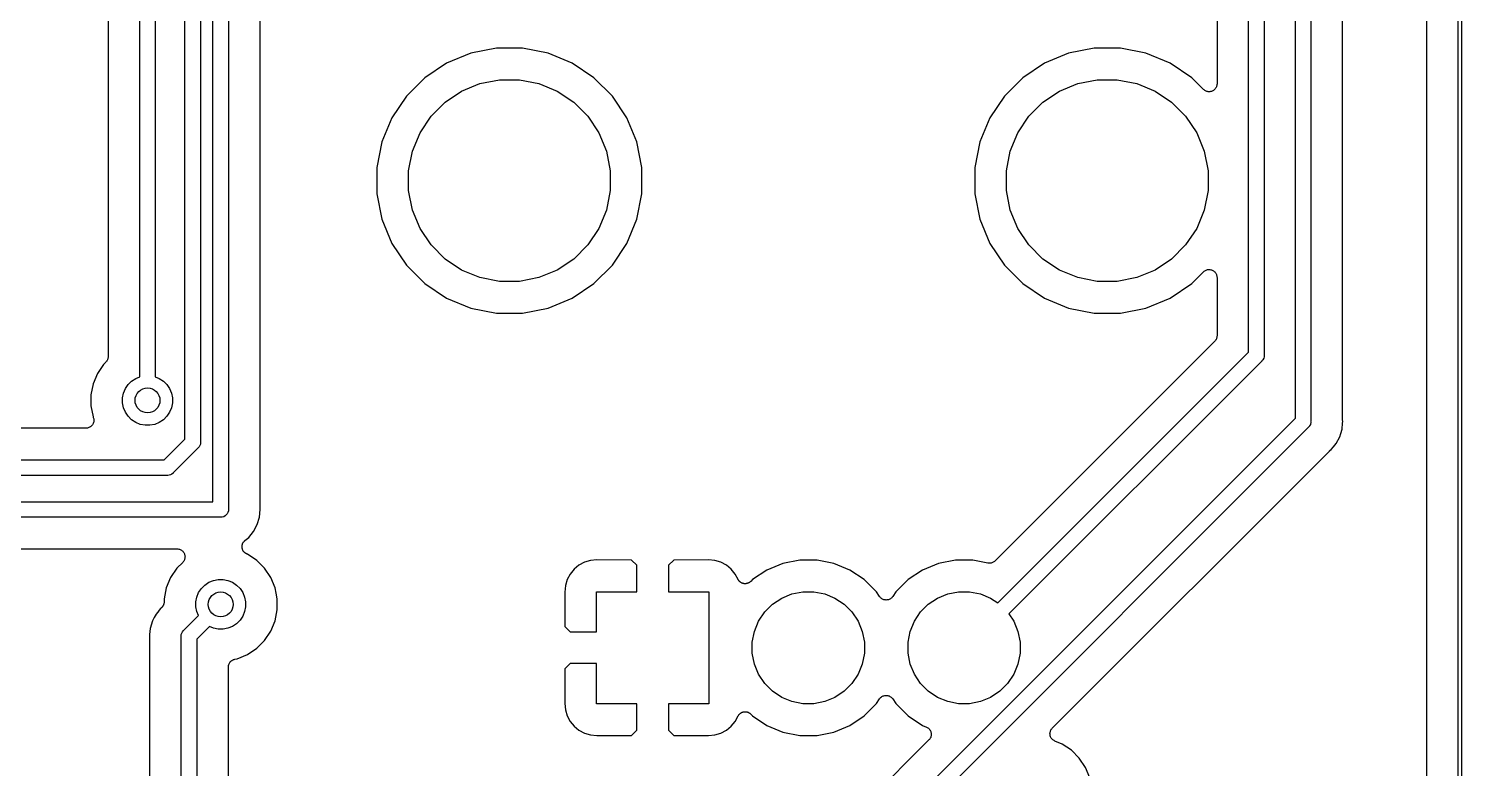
# Model space of a CAD drawing. Extents: x 19 to 115, y -142 to -17.
# Drawn here: x 92.42 to 115.42, y -79.09 to -67.21 of the extents above; entities that cross this region are included whole.
import ezdxf

# ---------------------------------------------------------------- set-up
doc = ezdxf.new("R2010")
doc.units = 0
doc.layers.add('BLACK', color=7, linetype='CONTINUOUS')

msp = doc.modelspace()

# ---------------------------------------------------------------- linework, layer by layer
at = {"layer": 'BLACK', "linetype": 'CONTINUOUS'}
for p, q in [((115.375, -142.215), (115.375, -16.705)), ((115.425, -16.6812), (115.425, -142.239)), ((112.76, -73.4662), (112.76, -49.6825)), ((113.01, -49.7282), (113.01, -73.5119)), ((94.204, -72.7978), (94.204, -54.2488)), ((94.454, -54.2031), (94.454, -72.7978)), ((93.696, -54.5118), (93.696, -72.4753)), ((113.518, -73.4807), (113.518, -55.2569)), ((114.867, -55.346), (114.867, -97.7902)), ((94.929, -73.8028), (94.929, -63.1927)), ((95.179, -63.2384), (95.179, -73.8485)), ((95.379, -74.805), (95.379, -63.3791)), ((95.629, -63.4248), (95.629, -74.9239)), ((96.137, -74.8927), (96.137, -63.6878)), ((112.01, -72.4032), (112.01, -63.8868)), ((112.26, -63.8411), (112.26, -72.4489)), ((111.502, -64.1498), (111.502, -68.096)), ((99.5193, -67.6038), (99.132, -67.7642)), ((99.9304, -67.522), (99.5193, -67.6038)), ((100.35, -67.522), (99.9304, -67.522)), ((100.761, -67.6038), (100.35, -67.522)), ((101.148, -67.7642), (100.761, -67.6038)), ((109.119, -67.6038), (108.732, -67.7642)), ((109.53, -67.522), (109.119, -67.6038)), ((109.95, -67.522), (109.53, -67.522)), ((110.361, -67.6038), (109.95, -67.522)), ((110.748, -67.7642), (110.361, -67.6038)), ((99.132, -67.7642), (98.7835, -67.9971)), ((101.497, -67.9971), (101.148, -67.7642)), ((108.732, -67.7642), (108.383, -67.9971)), ((111.097, -67.9971), (110.748, -67.7642)), ((98.7835, -67.9971), (98.4871, -68.2935)), ((99.3726, -68.2144), (99.6675, -68.0923)), ((99.6675, -68.0923), (99.9804, -68.03)), ((99.9804, -68.03), (100.3, -68.03)), ((100.3, -68.03), (100.613, -68.0923)), ((100.613, -68.0923), (100.907, -68.2144)), ((101.793, -68.2935), (101.497, -67.9971)), ((108.383, -67.9971), (108.087, -68.2935)), ((108.973, -68.2144), (109.267, -68.0923)), ((109.267, -68.0923), (109.58, -68.03)), ((109.58, -68.03), (109.9, -68.03)), ((109.9, -68.03), (110.213, -68.0923)), ((110.213, -68.0923), (110.507, -68.2144)), ((111.285, -68.1858), (111.097, -67.9971)), ((98.4871, -68.2935), (98.2542, -68.642)), ((99.1073, -68.3917), (99.3726, -68.2144)), ((100.907, -68.2144), (101.173, -68.3917)), ((102.026, -68.642), (101.793, -68.2935)), ((108.087, -68.2935), (107.854, -68.642)), ((108.707, -68.3917), (108.973, -68.2144)), ((110.507, -68.2144), (110.773, -68.3917)), ((111.295, -68.1935), (111.285, -68.1858)), ((111.304, -68.2012), (111.295, -68.1935)), ((111.304, -68.2014), (111.304, -68.2012)), ((111.304, -68.2015), (111.304, -68.2014)), ((111.315, -68.2072), (111.304, -68.2015)), ((111.326, -68.213), (111.315, -68.2072)), ((111.326, -68.2131), (111.326, -68.213)), ((111.326, -68.2132), (111.326, -68.2131)), ((111.338, -68.2167), (111.326, -68.2132)), ((111.349, -68.2204), (111.338, -68.2167)), ((111.35, -68.2204), (111.349, -68.2204)), ((111.35, -68.2205), (111.35, -68.2204)), ((111.362, -68.2217), (111.35, -68.2205)), ((111.374, -68.223), (111.362, -68.2217)), ((111.375, -68.223), (111.374, -68.2229)), ((111.374, -68.2229), (111.374, -68.223)), ((111.387, -68.2218), (111.375, -68.223)), ((111.399, -68.2207), (111.387, -68.2218)), ((111.411, -68.2172), (111.399, -68.2206)), ((111.399, -68.2206), (111.399, -68.2206)), ((111.399, -68.2206), (111.399, -68.2207)), ((111.423, -68.2137), (111.411, -68.2172)), ((111.434, -68.2079), (111.423, -68.2135)), ((111.423, -68.2135), (111.423, -68.2136)), ((111.423, -68.2136), (111.423, -68.2137)), ((111.445, -68.2022), (111.434, -68.2079)), ((111.454, -68.1944), (111.445, -68.202)), ((111.445, -68.202), (111.445, -68.2021)), ((111.445, -68.2021), (111.445, -68.2022)), ((111.464, -68.1867), (111.454, -68.1944)), ((111.472, -68.1772), (111.464, -68.1864)), ((111.464, -68.1864), (111.464, -68.1865)), ((111.464, -68.1865), (111.464, -68.1867)), ((111.48, -68.1677), (111.472, -68.1772)), ((111.486, -68.1569), (111.48, -68.1673)), ((111.48, -68.1673), (111.48, -68.1675)), ((111.48, -68.1675), (111.48, -68.1677)), ((111.492, -68.146), (111.486, -68.1569)), ((111.496, -68.1341), (111.492, -68.1456)), ((111.492, -68.1456), (111.492, -68.1458)), ((111.492, -68.1458), (111.492, -68.146)), ((111.499, -68.1224), (111.496, -68.1341)), ((111.501, -68.11), (111.499, -68.1219)), ((111.499, -68.1219), (111.499, -68.1221)), ((111.499, -68.1221), (111.499, -68.1224)), ((111.502, -68.0977), (111.501, -68.11)), ((111.502, -68.096), (111.502, -68.0973)), ((111.502, -68.0973), (111.502, -68.0973)), ((111.502, -68.0973), (111.502, -68.0973)), ((111.502, -68.0973), (111.502, -68.0977)), ((98.8817, -68.6173), (99.1073, -68.3917)), ((101.173, -68.3917), (101.398, -68.6173)), ((108.482, -68.6173), (108.707, -68.3917)), ((110.773, -68.3917), (110.998, -68.6173)), ((98.2542, -68.642), (98.0938, -69.0293)), ((98.7044, -68.8826), (98.8817, -68.6173)), ((101.398, -68.6173), (101.576, -68.8826)), ((102.186, -69.0293), (102.026, -68.642)), ((107.854, -68.642), (107.694, -69.0293)), ((108.304, -68.8826), (108.482, -68.6173)), ((110.998, -68.6173), (111.176, -68.8826)), ((98.5823, -69.1775), (98.7044, -68.8826)), ((101.576, -68.8826), (101.698, -69.1775)), ((108.182, -69.1775), (108.304, -68.8826)), ((111.176, -68.8826), (111.298, -69.1775)), ((98.0938, -69.0293), (98.012, -69.4404)), ((98.52, -69.4904), (98.5823, -69.1775)), ((101.698, -69.1775), (101.76, -69.4904)), ((102.268, -69.4404), (102.186, -69.0293)), ((107.694, -69.0293), (107.612, -69.4404)), ((108.12, -69.4904), (108.182, -69.1775)), ((111.298, -69.1775), (111.36, -69.4904)), ((98.012, -69.4404), (98.012, -69.8596)), ((102.268, -69.8596), (102.268, -69.4404)), ((107.612, -69.4404), (107.612, -69.8596)), ((98.52, -69.8096), (98.52, -69.4904)), ((101.76, -69.4904), (101.76, -69.8096)), ((108.12, -69.8096), (108.12, -69.4904)), ((111.36, -69.4904), (111.36, -69.8096)), ((98.012, -69.8596), (98.0938, -70.2707)), ((98.5823, -70.1225), (98.52, -69.8096)), ((101.76, -69.8096), (101.698, -70.1225)), ((102.186, -70.2707), (102.268, -69.8596)), ((107.612, -69.8596), (107.694, -70.2707)), ((108.182, -70.1225), (108.12, -69.8096)), ((111.36, -69.8096), (111.298, -70.1225)), ((98.7044, -70.4174), (98.5823, -70.1225)), ((101.698, -70.1225), (101.576, -70.4174)), ((108.304, -70.4174), (108.182, -70.1225)), ((111.298, -70.1225), (111.176, -70.4174)), ((98.0938, -70.2707), (98.2542, -70.658)), ((102.026, -70.658), (102.186, -70.2707)), ((107.694, -70.2707), (107.854, -70.658)), ((98.8817, -70.6827), (98.7044, -70.4174)), ((101.576, -70.4174), (101.398, -70.6827)), ((108.482, -70.6827), (108.304, -70.4174)), ((111.176, -70.4174), (110.998, -70.6827)), ((98.2542, -70.658), (98.4871, -71.0065)), ((99.1073, -70.9083), (98.8817, -70.6827)), ((101.398, -70.6827), (101.173, -70.9083)), ((101.793, -71.0065), (102.026, -70.658)), ((107.854, -70.658), (108.087, -71.0065)), ((108.707, -70.9083), (108.482, -70.6827)), ((110.998, -70.6827), (110.773, -70.9083)), ((98.4871, -71.0065), (98.7835, -71.3029)), ((99.3726, -71.0856), (99.1073, -70.9083)), ((101.173, -70.9083), (100.907, -71.0856)), ((101.497, -71.3029), (101.793, -71.0065)), ((108.087, -71.0065), (108.383, -71.3029)), ((108.973, -71.0856), (108.707, -70.9083)), ((110.773, -70.9083), (110.507, -71.0856)), ((111.328, -71.0861), (111.34, -71.0827)), ((111.34, -71.0827), (111.351, -71.0793)), ((111.351, -71.0793), (111.352, -71.0792)), ((111.351, -71.0793), (111.351, -71.0793)), ((111.352, -71.0792), (111.364, -71.0781)), ((111.364, -71.0781), (111.376, -71.077)), ((111.376, -71.077), (111.376, -71.0771)), ((111.376, -71.0771), (111.376, -71.077)), ((111.376, -71.077), (111.389, -71.0784)), ((111.389, -71.0784), (111.401, -71.0796)), ((111.401, -71.0796), (111.401, -71.0797)), ((111.401, -71.0797), (111.401, -71.0797)), ((111.401, -71.0797), (111.413, -71.0834)), ((111.413, -71.0834), (111.424, -71.087)), ((98.7835, -71.3029), (99.132, -71.5358)), ((99.6675, -71.2077), (99.3726, -71.0856)), ((99.9804, -71.27), (99.6675, -71.2077)), ((100.3, -71.27), (99.9804, -71.27)), ((100.613, -71.2077), (100.3, -71.27)), ((100.907, -71.0856), (100.613, -71.2077)), ((101.148, -71.5358), (101.497, -71.3029)), ((108.383, -71.3029), (108.732, -71.5358)), ((109.267, -71.2077), (108.973, -71.0856)), ((109.58, -71.27), (109.267, -71.2077)), ((109.9, -71.27), (109.58, -71.27)), ((110.213, -71.2077), (109.9, -71.27)), ((110.507, -71.0856), (110.213, -71.2077)), ((110.748, -71.5358), (111.097, -71.3029)), ((111.097, -71.3029), (111.285, -71.1142)), ((111.285, -71.1142), (111.286, -71.1133)), ((111.286, -71.113), (111.296, -71.1053)), ((111.286, -71.1133), (111.286, -71.113)), ((111.286, -71.1133), (111.286, -71.1133)), ((111.286, -71.1133), (111.286, -71.1133)), ((111.296, -71.1053), (111.305, -71.0978)), ((111.305, -71.0978), (111.306, -71.0977)), ((111.306, -71.0975), (111.317, -71.0919)), ((111.306, -71.0977), (111.306, -71.0975)), ((111.317, -71.0919), (111.327, -71.0863)), ((111.327, -71.0863), (111.328, -71.0862)), ((111.328, -71.0862), (111.328, -71.0861)), ((111.424, -71.087), (111.424, -71.0871)), ((111.424, -71.0871), (111.425, -71.0871)), ((111.425, -71.0871), (111.435, -71.093)), ((111.435, -71.093), (111.446, -71.0988)), ((111.446, -71.0988), (111.446, -71.0989)), ((111.446, -71.0989), (111.446, -71.099)), ((111.446, -71.099), (111.456, -71.1068)), ((111.456, -71.1068), (111.465, -71.1146)), ((111.465, -71.1146), (111.465, -71.1147)), ((111.465, -71.1147), (111.465, -71.1149)), ((111.465, -71.1149), (111.473, -71.1244)), ((111.473, -71.1244), (111.481, -71.1338)), ((111.481, -71.1338), (111.481, -71.134)), ((111.481, -71.134), (111.481, -71.1341)), ((111.481, -71.1341), (111.487, -71.145)), ((111.487, -71.145), (111.492, -71.1556)), ((111.492, -71.1556), (111.492, -71.1559)), ((111.492, -71.1559), (111.493, -71.1561)), ((111.493, -71.1561), (111.496, -71.1679)), ((111.496, -71.1679), (111.5, -71.1794)), ((111.5, -71.1794), (111.5, -71.1796)), ((111.5, -71.1796), (111.5, -71.1798)), ((111.5, -71.1798), (111.501, -71.192)), ((111.501, -71.192), (111.502, -71.204)), ((111.502, -71.204), (111.502, -72.1402)), ((99.132, -71.5358), (99.5193, -71.6962)), ((100.761, -71.6962), (101.148, -71.5358)), ((108.732, -71.5358), (109.119, -71.6962)), ((110.361, -71.6962), (110.748, -71.5358)), ((99.5193, -71.6962), (99.9304, -71.778)), ((100.35, -71.778), (100.761, -71.6962)), ((109.119, -71.6962), (109.53, -71.778)), ((109.95, -71.778), (110.361, -71.6962)), ((99.9304, -71.778), (100.35, -71.778)), ((109.53, -71.778), (109.95, -71.778)), ((111.465, -72.23), (107.939, -75.7561)), ((111.472, -72.2209), (111.465, -72.23)), ((111.48, -72.2119), (111.472, -72.2209)), ((111.481, -72.2108), (111.48, -72.2114)), ((111.48, -72.2114), (111.48, -72.2119)), ((111.486, -72.2005), (111.481, -72.2108)), ((111.492, -72.1902), (111.486, -72.2005)), ((111.496, -72.1778), (111.492, -72.189)), ((111.492, -72.189), (111.492, -72.1896)), ((111.492, -72.1896), (111.492, -72.1902)), ((111.499, -72.1666), (111.496, -72.1778)), ((111.5, -72.1653), (111.499, -72.1659)), ((111.499, -72.1659), (111.499, -72.1666)), ((111.501, -72.1536), (111.5, -72.1653)), ((111.502, -72.142), (111.501, -72.1536)), ((111.502, -72.1402), (111.502, -72.1406)), ((111.502, -72.1406), (111.502, -72.1406)), ((111.502, -72.1406), (111.502, -72.1406)), ((111.502, -72.1406), (111.502, -72.142)), ((107.983, -76.4303), (112.01, -72.4032)), ((112.26, -72.4611), (112.258, -72.4795)), ((112.26, -72.4489), (112.261, -72.455)), ((112.261, -72.455), (112.26, -72.4611)), ((112.26, -72.4611), (112.26, -72.4611)), ((93.6237, -72.6002), (93.5243, -72.7489)), ((93.6588, -72.5651), (93.6237, -72.6002)), ((93.6662, -72.556), (93.6588, -72.5651)), ((93.6738, -72.547), (93.6662, -72.556)), ((93.6741, -72.5465), (93.6738, -72.547)), ((93.6745, -72.5459), (93.6741, -72.5465)), ((93.6801, -72.5356), (93.6745, -72.5459)), ((93.6857, -72.5253), (93.6801, -72.5356)), ((93.6859, -72.5247), (93.6857, -72.5253)), ((93.6862, -72.5241), (93.6859, -72.5247)), ((93.6897, -72.5129), (93.6862, -72.5241)), ((93.6932, -72.5017), (93.6897, -72.5129)), ((93.6933, -72.501), (93.6932, -72.5017)), ((93.6935, -72.5004), (93.6933, -72.501)), ((93.6947, -72.4888), (93.6935, -72.5004)), ((93.696, -72.4771), (93.6947, -72.4888)), ((93.696, -72.4753), (93.696, -72.4757)), ((93.696, -72.4757), (93.696, -72.4757)), ((93.696, -72.4757), (93.696, -72.4758)), ((93.696, -72.4758), (93.696, -72.4771)), ((112.219, -72.5477), (108.16, -76.6071)), ((112.224, -72.5438), (112.219, -72.5477)), ((112.239, -72.5248), (112.224, -72.5438)), ((112.251, -72.5031), (112.239, -72.5248)), ((112.258, -72.4795), (112.251, -72.5031)), ((93.4559, -72.9142), (93.421, -73.0896)), ((93.5243, -72.7489), (93.4559, -72.9142)), ((93.9745, -72.9895), (94.0183, -72.924)), ((94.0183, -72.924), (94.074, -72.8683)), ((94.074, -72.8683), (94.1395, -72.8245)), ((94.1395, -72.8245), (94.204, -72.7978)), ((94.454, -72.7978), (94.5185, -72.8245)), ((94.5185, -72.8245), (94.584, -72.8683)), ((94.584, -72.8683), (94.6397, -72.924)), ((94.6397, -72.924), (94.6835, -72.9895)), ((93.421, -73.0896), (93.421, -73.2684)), ((93.929, -73.1396), (93.9444, -73.0623)), ((93.929, -73.2184), (93.929, -73.1396)), ((93.9444, -73.0623), (93.9745, -72.9895)), ((94.6835, -72.9895), (94.7136, -73.0623)), ((94.7136, -73.0623), (94.729, -73.1396)), ((94.729, -73.1396), (94.729, -73.2184)), ((93.421, -73.2684), (93.4559, -73.4439)), ((93.9444, -73.2957), (93.929, -73.2184)), ((93.9745, -73.3685), (93.9444, -73.2957)), ((94.0183, -73.434), (93.9745, -73.3685)), ((94.6835, -73.3685), (94.6397, -73.434)), ((94.7136, -73.2957), (94.6835, -73.3685)), ((94.729, -73.2184), (94.7136, -73.2957)), ((93.4, -73.6097), (93.3892, -73.6154)), ((93.4106, -73.6041), (93.4, -73.6097)), ((93.4108, -73.6039), (93.4106, -73.6041)), ((93.4111, -73.6038), (93.4108, -73.6039)), ((93.4206, -73.5961), (93.4111, -73.6038)), ((93.4298, -73.5886), (93.4206, -73.5961)), ((93.4301, -73.5883), (93.4298, -73.5886)), ((93.4303, -73.5881), (93.4301, -73.5883)), ((93.438, -73.5788), (93.4303, -73.5881)), ((93.4457, -73.5696), (93.438, -73.5788)), ((93.4459, -73.5693), (93.4457, -73.5696)), ((93.4461, -73.569), (93.4459, -73.5693)), ((93.4519, -73.5584), (93.4461, -73.569)), ((93.4577, -73.5478), (93.4519, -73.5584)), ((93.4559, -73.4439), (93.4582, -73.4494)), ((93.4578, -73.5475), (93.4577, -73.5478)), ((93.4579, -73.5472), (93.4578, -73.5475)), ((93.4615, -73.5356), (93.4579, -73.5472)), ((93.4582, -73.4494), (93.4586, -73.4504)), ((93.4586, -73.4504), (93.4586, -73.4504)), ((93.4586, -73.4504), (93.4586, -73.4505)), ((93.4586, -73.4505), (93.4588, -73.451)), ((93.4588, -73.451), (93.4622, -73.4627)), ((93.4651, -73.5242), (93.4615, -73.5356)), ((93.4622, -73.4627), (93.4656, -73.4742)), ((93.4652, -73.5235), (93.4651, -73.5239)), ((93.4651, -73.5239), (93.4651, -73.5242)), ((93.4665, -73.5115), (93.4652, -73.5235)), ((93.4656, -73.4742), (93.4656, -73.4745)), ((93.4656, -73.4745), (93.4657, -73.4749)), ((93.4657, -73.4749), (93.4667, -73.4869)), ((93.4678, -73.4996), (93.4665, -73.5115)), ((93.4667, -73.4869), (93.4678, -73.4989)), ((93.4678, -73.4989), (93.4678, -73.4992)), ((93.4678, -73.4992), (93.4678, -73.4996)), ((94.074, -73.4897), (94.0183, -73.434)), ((94.1395, -73.5335), (94.074, -73.4897)), ((94.2123, -73.5636), (94.1395, -73.5335)), ((94.2896, -73.579), (94.2123, -73.5636)), ((94.3684, -73.579), (94.2896, -73.579)), ((94.4457, -73.5636), (94.3684, -73.579)), ((94.5185, -73.5335), (94.4457, -73.5636)), ((94.584, -73.4897), (94.5185, -73.5335)), ((94.6397, -73.434), (94.584, -73.4897)), ((103.656, -82.57), (112.76, -73.4662)), ((112.969, -73.6107), (103.801, -82.779)), ((112.974, -73.6068), (112.969, -73.6107)), ((112.982, -73.5968), (112.974, -73.6068)), ((112.989, -73.5878), (112.982, -73.5968)), ((113.001, -73.5661), (112.989, -73.5878)), ((113.004, -73.5571), (113.001, -73.5661)), ((113.008, -73.5425), (113.004, -73.5571)), ((113.01, -73.5241), (113.008, -73.5425)), ((113.01, -73.5119), (113.011, -73.518)), ((113.011, -73.518), (113.01, -73.5241)), ((113.01, -73.5241), (113.01, -73.5241)), ((113.509, -73.6421), (113.519, -73.5429)), ((113.519, -73.486), (113.518, -73.4807)), ((113.518, -73.4914), (113.519, -73.486)), ((113.519, -73.4931), (113.518, -73.4914)), ((113.521, -73.518), (113.519, -73.4931)), ((113.519, -73.5429), (113.521, -73.518)), ((113.519, -73.5429), (113.519, -73.5429)), ((93.3408, -73.625), (82.8893, -73.625)), ((93.3529, -73.6238), (93.3408, -73.625)), ((93.3648, -73.6227), (93.3529, -73.6238)), ((93.3652, -73.6226), (93.3648, -73.6227)), ((93.3655, -73.6226), (93.3652, -73.6226)), ((93.3771, -73.6191), (93.3655, -73.6226)), ((93.3886, -73.6157), (93.3771, -73.6191)), ((93.3889, -73.6155), (93.3886, -73.6157)), ((93.3892, -73.6154), (93.3889, -73.6155)), ((94.5988, -74.133), (94.929, -73.8028)), ((113.414, -73.8714), (113.473, -73.7614)), ((113.473, -73.7614), (113.488, -73.7101)), ((113.488, -73.7101), (113.509, -73.6421)), ((95.138, -73.9473), (94.7433, -74.342)), ((95.1428, -73.9434), (95.138, -73.9473)), ((95.1489, -73.936), (95.1428, -73.9434)), ((95.1584, -73.9244), (95.1489, -73.936)), ((95.17, -73.9027), (95.1584, -73.9244)), ((95.1738, -73.8904), (95.17, -73.9027)), ((95.1772, -73.8791), (95.1738, -73.8904)), ((95.179, -73.8607), (95.1772, -73.8791)), ((95.179, -73.8485), (95.1796, -73.8546)), ((95.1796, -73.8546), (95.179, -73.8607)), ((95.179, -73.8607), (95.179, -73.8607)), ((108.857, -78.4416), (113.306, -73.992)), ((113.306, -73.992), (113.307, -73.9908)), ((113.307, -73.9908), (113.312, -73.9874)), ((113.312, -73.9874), (113.315, -73.9836)), ((113.315, -73.9836), (113.335, -73.9678)), ((113.335, -73.9678), (113.371, -73.923)), ((113.371, -73.923), (113.414, -73.8714)), ((113.371, -73.923), (113.371, -73.923)), ((82.8581, -74.133), (94.5988, -74.133)), ((94.6445, -74.383), (82.9038, -74.383)), ((94.6506, -74.3836), (94.6445, -74.383)), ((94.6567, -74.383), (94.6506, -74.3836)), ((94.6751, -74.3812), (94.6567, -74.383)), ((94.6567, -74.383), (94.6567, -74.383)), ((94.6987, -74.374), (94.6751, -74.3812)), ((94.7204, -74.3624), (94.6987, -74.374)), ((94.7394, -74.3468), (94.7204, -74.3624)), ((94.7433, -74.342), (94.7394, -74.3468)), ((86.3661, -74.805), (95.379, -74.805)), ((95.62, -74.9781), (95.6084, -74.9998)), ((95.6272, -74.9545), (95.62, -74.9781)), ((95.6296, -74.93), (95.6272, -74.9545)), ((95.629, -74.9239), (95.6296, -74.93)), ((96.1278, -75.0541), (96.1401, -74.93)), ((96.1375, -74.898), (96.137, -74.8927)), ((96.1375, -74.9034), (96.1375, -74.898)), ((96.1376, -74.9051), (96.1375, -74.9034)), ((96.1401, -74.93), (96.1376, -74.9051)), ((95.4979, -75.055), (86.4118, -75.055)), ((95.504, -75.0556), (95.4979, -75.055)), ((95.5101, -75.055), (95.504, -75.0556)), ((95.5285, -75.0532), (95.5101, -75.055)), ((95.5101, -75.055), (95.5101, -75.055)), ((95.5521, -75.046), (95.5285, -75.0532)), ((95.5738, -75.0344), (95.5521, -75.046)), ((95.5928, -75.0188), (95.5738, -75.0344)), ((95.6084, -74.9998), (95.5928, -75.0188)), ((96.0329, -75.2834), (96.0916, -75.1734)), ((96.0916, -75.1734), (96.1278, -75.0541)), ((95.8681, -75.4569), (95.8718, -75.4523)), ((95.8718, -75.4523), (95.8751, -75.4474)), ((95.8751, -75.4474), (95.8797, -75.4428)), ((95.8797, -75.4428), (95.8839, -75.4378)), ((95.8839, -75.4378), (95.8885, -75.4341)), ((95.8885, -75.4341), (95.8927, -75.4299)), ((95.8927, -75.4299), (95.9538, -75.3798)), ((95.9538, -75.3798), (96.0329, -75.2834)), ((86.6748, -75.563), (94.8043, -75.563)), ((94.8043, -75.563), (94.8056, -75.563)), ((94.8056, -75.563), (94.8056, -75.563)), ((94.8056, -75.563), (94.8056, -75.563)), ((94.8056, -75.563), (94.8061, -75.563)), ((94.8061, -75.563), (94.8181, -75.5644)), ((94.8181, -75.5644), (94.8303, -75.5657)), ((94.8303, -75.5657), (94.8305, -75.5657)), ((94.8305, -75.5657), (94.8307, -75.5658)), ((94.8307, -75.5658), (94.8422, -75.5694)), ((94.8422, -75.5694), (94.8539, -75.5731)), ((94.8539, -75.5731), (94.8541, -75.5732)), ((94.8541, -75.5732), (94.8543, -75.5733)), ((94.8543, -75.5733), (94.8649, -75.5791)), ((94.8649, -75.5791), (94.8757, -75.585)), ((94.8757, -75.585), (94.8758, -75.5851)), ((94.8758, -75.5851), (94.876, -75.5852)), ((94.876, -75.5852), (94.8853, -75.5929)), ((94.8853, -75.5929), (94.8947, -75.6008)), ((94.8947, -75.6008), (94.8949, -75.601)), ((94.8949, -75.601), (94.895, -75.6011)), ((94.895, -75.6011), (94.9026, -75.6106)), ((94.9026, -75.6106), (94.9103, -75.6201)), ((94.9103, -75.6201), (94.9104, -75.6203)), ((94.9104, -75.6203), (94.9106, -75.6205)), ((94.9106, -75.6205), (94.9161, -75.6311)), ((94.9161, -75.6311), (94.9219, -75.642)), ((94.9219, -75.642), (94.9219, -75.6422)), ((94.9219, -75.6422), (94.922, -75.6424)), ((94.922, -75.6424), (94.9254, -75.6538)), ((94.9254, -75.6538), (94.929, -75.6658)), ((94.929, -75.6658), (94.929, -75.666)), ((94.929, -75.666), (94.929, -75.6662)), ((94.929, -75.6662), (94.9301, -75.6782)), ((94.9301, -75.6782), (94.9313, -75.6904)), ((95.8462, -75.527), (95.8469, -75.5211)), ((95.8468, -75.5335), (95.8462, -75.527)), ((95.8468, -75.54), (95.8468, -75.5335)), ((95.8479, -75.5458), (95.8468, -75.54)), ((95.8469, -75.5152), (95.8482, -75.5088)), ((95.8469, -75.5211), (95.8469, -75.5152)), ((95.8484, -75.5517), (95.8479, -75.5458)), ((95.8482, -75.5088), (95.8489, -75.5023)), ((95.8503, -75.5579), (95.8484, -75.5517)), ((95.8489, -75.5023), (95.8506, -75.4967)), ((95.8515, -75.5643), (95.8503, -75.5579)), ((95.8506, -75.4967), (95.8518, -75.4909)), ((95.8537, -75.5698), (95.8515, -75.5643)), ((95.8518, -75.4909), (95.8543, -75.4849)), ((95.8554, -75.5755), (95.8537, -75.5698)), ((95.8543, -75.4849), (95.8562, -75.4787)), ((95.8584, -75.5812), (95.8554, -75.5755)), ((95.8562, -75.4787), (95.8591, -75.4735)), ((95.8609, -75.5873), (95.8584, -75.5812)), ((95.8591, -75.4735), (95.8613, -75.468)), ((95.8641, -75.5922), (95.8609, -75.5873)), ((95.8613, -75.468), (95.865, -75.4626)), ((95.8668, -75.5974), (95.8641, -75.5922)), ((95.865, -75.4626), (95.8681, -75.4569)), ((95.8709, -75.6025), (95.8668, -75.5974)), ((95.8745, -75.608), (95.8709, -75.6025)), ((95.8786, -75.6122), (95.8745, -75.608)), ((95.8823, -75.6168), (95.8786, -75.6122)), ((95.8873, -75.621), (95.8823, -75.6168)), ((95.8919, -75.6256), (95.8873, -75.621)), ((95.8968, -75.6289), (95.8919, -75.6256)), ((95.9013, -75.6327), (95.8968, -75.6289)), ((95.907, -75.6359), (95.9013, -75.6327)), ((95.9124, -75.6396), (95.907, -75.6359)), ((95.9178, -75.6419), (95.9124, -75.6396)), ((95.923, -75.6447), (95.9178, -75.6419)), ((95.9246, -75.6454), (95.923, -75.6447)), ((95.9341, -75.6493), (95.9246, -75.6454)), ((96.0828, -75.7487), (95.9341, -75.6493)), ((94.7987, -75.8752), (94.6993, -76.0239)), ((94.8941, -75.7798), (94.7987, -75.8752)), ((94.9019, -75.7703), (94.8941, -75.7798)), ((94.9096, -75.761), (94.9019, -75.7703)), ((94.9097, -75.7608), (94.9096, -75.761)), ((94.9098, -75.7606), (94.9097, -75.7608)), ((94.9156, -75.7499), (94.9098, -75.7606)), ((94.9214, -75.7392), (94.9156, -75.7499)), ((94.9215, -75.7388), (94.9214, -75.739)), ((94.9214, -75.739), (94.9214, -75.7392)), ((94.9251, -75.7271), (94.9215, -75.7388)), ((94.9287, -75.7155), (94.9251, -75.7271)), ((94.9288, -75.7151), (94.9287, -75.7153)), ((94.9287, -75.7153), (94.9287, -75.7155)), ((94.93, -75.7029), (94.9288, -75.7151)), ((94.9313, -75.6909), (94.93, -75.7029)), ((94.9313, -75.6904), (94.9313, -75.6907)), ((94.9313, -75.6907), (94.9313, -75.6909)), ((96.2093, -75.8752), (96.0828, -75.7487)), ((96.3087, -76.0239), (96.2093, -75.8752)), ((101.179, -75.8891), (101.116, -75.9664)), ((101.256, -75.8256), (101.179, -75.8891)), ((101.345, -75.7784), (101.256, -75.8256)), ((101.44, -75.7494), (101.345, -75.7784)), ((101.546, -75.739), (101.44, -75.7494)), ((102.101, -75.7417), (101.546, -75.739)), ((102.186, -75.8264), (102.101, -75.7417)), ((102.186, -76.25), (102.186, -75.8264)), ((102.779, -75.7417), (102.694, -75.8264)), ((102.694, -75.8264), (102.694, -76.25)), ((103.334, -75.739), (102.779, -75.7417)), ((103.44, -75.7493), (103.334, -75.739)), ((103.535, -75.7784), (103.44, -75.7493)), ((103.624, -75.8256), (103.535, -75.7784)), ((103.701, -75.8891), (103.624, -75.8256)), ((103.764, -75.9664), (103.701, -75.8891)), ((104.273, -75.9022), (104.042, -76.0563)), ((104.529, -75.7961), (104.273, -75.9022)), ((104.801, -75.742), (104.529, -75.7961)), ((105.079, -75.742), (104.801, -75.742)), ((105.351, -75.7961), (105.079, -75.742)), ((105.607, -75.9022), (105.351, -75.7961)), ((105.838, -76.0563), (105.607, -75.9022)), ((106.773, -75.9022), (106.542, -76.0563)), ((107.029, -75.7961), (106.773, -75.9022)), ((107.301, -75.742), (107.029, -75.7961)), ((107.579, -75.742), (107.301, -75.742)), ((107.824, -75.7908), (107.579, -75.742)), ((107.836, -75.792), (107.824, -75.7908)), ((107.848, -75.7933), (107.836, -75.792)), ((107.849, -75.7933), (107.848, -75.7932)), ((107.848, -75.7932), (107.848, -75.7933)), ((107.861, -75.7921), (107.849, -75.7933)), ((107.872, -75.7911), (107.861, -75.7921)), ((107.873, -75.7909), (107.872, -75.7911)), ((107.885, -75.7875), (107.873, -75.7909)), ((107.873, -75.7909), (107.873, -75.7909)), ((107.896, -75.7842), (107.885, -75.7875)), ((107.897, -75.7839), (107.896, -75.7842)), ((107.908, -75.7782), (107.897, -75.7837)), ((107.897, -75.7837), (107.897, -75.7839)), ((107.918, -75.7728), (107.908, -75.7782)), ((107.919, -75.7724), (107.918, -75.7728)), ((107.928, -75.7647), (107.919, -75.7721)), ((107.919, -75.7721), (107.919, -75.7724)), ((107.937, -75.7573), (107.928, -75.7647)), ((107.938, -75.7565), (107.937, -75.7573)), ((107.939, -75.7561), (107.938, -75.7564)), ((107.938, -75.7564), (107.938, -75.7565)), ((107.938, -75.7565), (107.938, -75.7565)), ((94.6993, -76.0239), (94.6309, -76.1891)), ((95.1933, -76.199), (95.249, -76.1433)), ((95.249, -76.1433), (95.3145, -76.0995)), ((95.3145, -76.0995), (95.3873, -76.0694)), ((95.3873, -76.0694), (95.4646, -76.054)), ((95.4646, -76.054), (95.5434, -76.054)), ((95.5434, -76.054), (95.6207, -76.0694)), ((95.6207, -76.0694), (95.6935, -76.0995)), ((95.6935, -76.0995), (95.759, -76.1433)), ((95.759, -76.1433), (95.8147, -76.199)), ((96.3771, -76.1891), (96.3087, -76.0239)), ((101.068, -76.0547), (101.039, -76.1504)), ((101.116, -75.9664), (101.068, -76.0547)), ((103.812, -76.0552), (103.764, -75.9664)), ((103.815, -76.06), (103.812, -76.0552)), ((103.818, -76.0652), (103.815, -76.06)), ((103.822, -76.0703), (103.818, -76.0652)), ((103.826, -76.0758), (103.822, -76.0703)), ((103.83, -76.0799), (103.826, -76.0758)), ((103.833, -76.0845), (103.83, -76.0799)), ((103.839, -76.0887), (103.833, -76.0845)), ((103.843, -76.0933), (103.839, -76.0887)), ((103.848, -76.0966), (103.843, -76.0933)), ((103.852, -76.1003), (103.848, -76.0966)), ((103.858, -76.1035), (103.852, -76.1003)), ((103.864, -76.1071), (103.858, -76.1035)), ((103.869, -76.1094), (103.864, -76.1071)), ((103.874, -76.1122), (103.869, -76.1094)), ((103.881, -76.1142), (103.874, -76.1122)), ((103.887, -76.1167), (103.881, -76.1142)), ((103.892, -76.1179), (103.887, -76.1167)), ((103.898, -76.1196), (103.892, -76.1179)), ((103.904, -76.1203), (103.898, -76.1196)), ((103.911, -76.1216), (103.904, -76.1203)), ((103.917, -76.1217), (103.911, -76.1216)), ((103.923, -76.1223), (103.917, -76.1217)), ((103.929, -76.1217), (103.923, -76.1223)), ((103.936, -76.1218), (103.929, -76.1217)), ((103.941, -76.1206), (103.936, -76.1218)), ((103.947, -76.1201), (103.941, -76.1206)), ((103.954, -76.1183), (103.947, -76.1201)), ((103.96, -76.1171), (103.954, -76.1183)), ((103.965, -76.1149), (103.96, -76.1171)), ((103.971, -76.1132), (103.965, -76.1149)), ((103.977, -76.1102), (103.971, -76.1132)), ((103.983, -76.1077), (103.977, -76.1102)), ((103.988, -76.1045), (103.983, -76.1077)), ((103.993, -76.1018), (103.988, -76.1045)), ((103.998, -76.0977), (103.993, -76.1018)), ((104.004, -76.0941), (103.998, -76.0977)), ((104.008, -76.09), (104.004, -76.0941)), ((104.012, -76.0864), (104.008, -76.09)), ((104.014, -76.0851), (104.012, -76.0864)), ((104.042, -76.0563), (104.014, -76.0851)), ((106.034, -76.2525), (105.838, -76.0563)), ((106.542, -76.0563), (106.346, -76.2525)), ((94.6309, -76.1891), (94.596, -76.3646)), ((94.596, -76.3646), (94.596, -76.4115)), ((95.104, -76.4146), (95.1194, -76.3373)), ((95.1194, -76.3373), (95.1495, -76.2645)), ((95.1495, -76.2645), (95.1933, -76.199)), ((95.8147, -76.199), (95.8585, -76.2645)), ((95.8585, -76.2645), (95.8886, -76.3373)), ((95.8886, -76.3373), (95.904, -76.4146)), ((96.3941, -76.2748), (96.3771, -76.1891)), ((96.412, -76.3646), (96.3941, -76.2748)), ((96.412, -76.5434), (96.412, -76.3646)), ((101.039, -76.1504), (101.029, -76.2559)), ((101.029, -76.2559), (101.032, -76.8114)), ((101.54, -76.896), (101.54, -76.25)), ((101.54, -76.25), (102.186, -76.25)), ((102.694, -76.25), (103.34, -76.25)), ((103.34, -76.25), (103.34, -78.05)), ((104.366, -76.4509), (104.514, -76.3524)), ((104.514, -76.3524), (104.677, -76.2846)), ((104.677, -76.2846), (104.851, -76.25)), ((104.851, -76.25), (105.029, -76.25)), ((105.029, -76.25), (105.203, -76.2846)), ((105.203, -76.2846), (105.366, -76.3524)), ((105.366, -76.3524), (105.514, -76.4509)), ((106.084, -76.3284), (106.034, -76.2525)), ((106.092, -76.3377), (106.084, -76.3284)), ((106.1, -76.3471), (106.092, -76.3377)), ((106.1, -76.3473), (106.1, -76.3471)), ((106.1, -76.3476), (106.1, -76.3473)), ((106.109, -76.3552), (106.1, -76.3476)), ((106.119, -76.3629), (106.109, -76.3552)), ((106.119, -76.3631), (106.119, -76.3629)), ((106.119, -76.3633), (106.119, -76.3631)), ((106.13, -76.369), (106.119, -76.3633)), ((106.14, -76.3748), (106.13, -76.369)), ((106.141, -76.3749), (106.14, -76.3748)), ((106.141, -76.375), (106.141, -76.3749)), ((106.153, -76.3786), (106.141, -76.375)), ((106.248, -76.3699), (106.238, -76.3755)), ((106.259, -76.3643), (106.248, -76.3699)), ((106.26, -76.3641), (106.259, -76.3643)), ((106.269, -76.3565), (106.26, -76.3639)), ((106.26, -76.3639), (106.26, -76.3641)), ((106.279, -76.3488), (106.269, -76.3565)), ((106.287, -76.3393), (106.279, -76.3483)), ((106.279, -76.3483), (106.279, -76.3485)), ((106.279, -76.3485), (106.279, -76.3488)), ((106.295, -76.3299), (106.287, -76.3393)), ((106.296, -76.3284), (106.295, -76.3293)), ((106.295, -76.3293), (106.295, -76.3293)), ((106.295, -76.3293), (106.295, -76.3293)), ((106.295, -76.3293), (106.295, -76.3299)), ((106.346, -76.2525), (106.296, -76.3284)), ((106.866, -76.4509), (107.014, -76.3524)), ((107.014, -76.3524), (107.177, -76.2846)), ((107.177, -76.2846), (107.351, -76.25)), ((107.351, -76.25), (107.529, -76.25)), ((107.529, -76.25), (107.703, -76.2846)), ((107.703, -76.2846), (107.866, -76.3524)), ((107.866, -76.3524), (107.983, -76.4303)), ((94.5109, -76.5551), (94.4661, -76.6096)), ((94.5452, -76.5132), (94.5109, -76.555)), ((94.5109, -76.555), (94.5109, -76.5551)), ((94.5496, -76.5097), (94.5452, -76.5132)), ((94.5535, -76.5057), (94.5496, -76.5097)), ((94.5579, -76.5022), (94.5535, -76.5057)), ((94.5623, -76.497), (94.5579, -76.5022)), ((94.5671, -76.4922), (94.5623, -76.497)), ((94.5702, -76.4875), (94.5671, -76.4922)), ((94.5738, -76.4833), (94.5702, -76.4875)), ((94.5771, -76.4773), (94.5738, -76.4833)), ((94.5809, -76.4716), (94.5771, -76.4773)), ((94.583, -76.4664), (94.5809, -76.4716)), ((94.5857, -76.4615), (94.583, -76.4664)), ((94.5878, -76.455), (94.5857, -76.4615)), ((94.5904, -76.4487), (94.5878, -76.455)), ((94.5915, -76.4432), (94.5904, -76.4487)), ((94.5932, -76.4379), (94.5915, -76.4432)), ((94.594, -76.4311), (94.5932, -76.4379)), ((94.5953, -76.4244), (94.594, -76.4311)), ((94.5954, -76.4188), (94.5953, -76.4244)), ((94.596, -76.4133), (94.5954, -76.4188)), ((94.596, -76.4115), (94.596, -76.4133)), ((95.104, -76.4934), (95.104, -76.4146)), ((95.1194, -76.5707), (95.104, -76.4934)), ((95.1461, -76.6351), (95.1194, -76.5707)), ((95.8886, -76.5707), (95.8585, -76.6435)), ((95.904, -76.4934), (95.8886, -76.5707)), ((95.904, -76.4146), (95.904, -76.4934)), ((96.3771, -76.7189), (96.412, -76.5434)), ((104.142, -76.7237), (104.241, -76.5763)), ((104.241, -76.5763), (104.366, -76.4509)), ((105.514, -76.4509), (105.639, -76.5763)), ((105.639, -76.5763), (105.738, -76.7237)), ((106.164, -76.3822), (106.153, -76.3786)), ((106.165, -76.3823), (106.164, -76.3822)), ((106.164, -76.3822), (106.164, -76.3822)), ((106.177, -76.3835), (106.165, -76.3823)), ((106.189, -76.3848), (106.177, -76.3835)), ((106.201, -76.3837), (106.189, -76.3848)), ((106.189, -76.3848), (106.189, -76.3848)), ((106.189, -76.3848), (106.189, -76.3848)), ((106.213, -76.3826), (106.201, -76.3837)), ((106.214, -76.3825), (106.213, -76.3826)), ((106.226, -76.3791), (106.214, -76.3825)), ((106.214, -76.3825), (106.214, -76.3825)), ((106.237, -76.3757), (106.226, -76.3791)), ((106.238, -76.3756), (106.237, -76.3757)), ((106.238, -76.3755), (106.238, -76.3756)), ((106.642, -76.7237), (106.741, -76.5763)), ((106.741, -76.5763), (106.866, -76.4509)), ((94.4074, -76.7196), (94.3712, -76.8389)), ((94.4376, -76.6629), (94.4074, -76.7196)), ((94.4377, -76.6629), (94.4376, -76.6629)), ((94.4661, -76.6096), (94.4377, -76.6629)), ((94.911, -76.8703), (95.1461, -76.6351)), ((95.3229, -76.8119), (95.12, -77.0148)), ((95.3873, -76.8386), (95.3229, -76.8119)), ((95.6935, -76.8085), (95.6207, -76.8386)), ((95.759, -76.7647), (95.6935, -76.8085)), ((95.8147, -76.709), (95.759, -76.7647)), ((95.8585, -76.6435), (95.8147, -76.709)), ((96.3087, -76.8841), (96.3771, -76.7189)), ((101.032, -76.8114), (101.116, -76.896)), ((104.075, -76.8875), (104.142, -76.7237)), ((105.738, -76.7237), (105.805, -76.8875)), ((106.575, -76.8875), (106.642, -76.7237)), ((108.16, -76.6071), (108.238, -76.7237)), ((108.238, -76.7237), (108.305, -76.8875)), ((94.3614, -76.9381), (94.3589, -76.963)), ((94.3589, -76.963), (94.3614, -76.9879)), ((94.3712, -76.8389), (94.3614, -76.9381)), ((94.3614, -76.9381), (94.3614, -76.9381)), ((94.3614, -76.9879), (94.3615, -76.9896)), ((94.3615, -76.9896), (94.3615, -76.995)), ((94.3615, -76.995), (94.362, -77.0003)), ((94.362, -77.0003), (94.362, -83.5277)), ((94.8694, -76.963), (94.87, -76.9569)), ((94.87, -76.9691), (94.8694, -76.963)), ((94.87, -76.9569), (94.8718, -76.9385)), ((94.87, -76.9569), (94.87, -76.9569)), ((94.87, -83.5589), (94.87, -76.9691)), ((94.8718, -76.9385), (94.879, -76.9149)), ((94.879, -76.9149), (94.8906, -76.8932)), ((94.8906, -76.8932), (94.9062, -76.8742)), ((94.9062, -76.8742), (94.911, -76.8703)), ((95.12, -77.0148), (95.12, -83.5132)), ((95.4646, -76.854), (95.3873, -76.8386)), ((95.5434, -76.854), (95.4646, -76.854)), ((95.6207, -76.8386), (95.5434, -76.854)), ((96.0828, -77.1593), (96.2093, -77.0328)), ((96.2093, -77.0328), (96.3087, -76.8841)), ((101.116, -76.896), (101.54, -76.896)), ((104.04, -77.0614), (104.075, -76.8875)), ((104.04, -77.2386), (104.04, -77.0614)), ((105.805, -76.8875), (105.84, -77.0614)), ((105.84, -77.0614), (105.84, -77.2386)), ((106.54, -77.0614), (106.575, -76.8875)), ((106.54, -77.2386), (106.54, -77.0614)), ((108.305, -76.8875), (108.34, -77.0614)), ((108.34, -77.0614), (108.34, -77.2386)), ((95.7689, -77.3271), (95.9341, -77.2587)), ((95.9341, -77.2587), (96.0828, -77.1593)), ((104.075, -77.4125), (104.04, -77.2386)), ((105.84, -77.2386), (105.805, -77.4125)), ((106.575, -77.4125), (106.54, -77.2386)), ((108.34, -77.2386), (108.305, -77.4125)), ((95.628, -77.4576), (95.6293, -77.4457)), ((95.628, -77.4585), (95.628, -77.4576)), ((95.628, -77.4586), (95.628, -77.4585)), ((95.628, -77.4586), (95.628, -77.4586)), ((95.628, -77.4594), (95.628, -77.4586)), ((95.628, -81.1119), (95.628, -77.4594)), ((95.6293, -77.4457), (95.6306, -77.4339)), ((95.6306, -77.4339), (95.6307, -77.4334)), ((95.6307, -77.4334), (95.6308, -77.4329)), ((95.6308, -77.4329), (95.6344, -77.4216)), ((95.6344, -77.4216), (95.6379, -77.4102)), ((95.6379, -77.4102), (95.6381, -77.4098)), ((95.6381, -77.4098), (95.6383, -77.4093)), ((95.6383, -77.4093), (95.644, -77.3989)), ((95.644, -77.3989), (95.6496, -77.3884)), ((95.6496, -77.3884), (95.65, -77.388)), ((95.65, -77.388), (95.6502, -77.3876)), ((95.6502, -77.3876), (95.6578, -77.3785)), ((95.6578, -77.3785), (95.6654, -77.3693)), ((95.6654, -77.3693), (95.6658, -77.369)), ((95.6658, -77.369), (95.6661, -77.3686)), ((95.6661, -77.3686), (95.6754, -77.3612)), ((95.6754, -77.3612), (95.6846, -77.3536)), ((95.6846, -77.3536), (95.6851, -77.3534)), ((95.6851, -77.3534), (95.6855, -77.3531)), ((95.6855, -77.3531), (95.696, -77.3476)), ((95.696, -77.3476), (95.7065, -77.342)), ((95.7065, -77.342), (95.707, -77.3418)), ((95.707, -77.3418), (95.7074, -77.3416)), ((95.7074, -77.3416), (95.7188, -77.3382)), ((95.7188, -77.3382), (95.7302, -77.3348)), ((95.7302, -77.3348), (95.7689, -77.3271)), ((101.032, -77.4886), (101.029, -78.0441)), ((101.116, -77.404), (101.032, -77.4886)), ((101.54, -77.404), (101.116, -77.404)), ((101.54, -78.05), (101.54, -77.404)), ((104.142, -77.5763), (104.075, -77.4125)), ((105.805, -77.4125), (105.738, -77.5763)), ((106.642, -77.5763), (106.575, -77.4125)), ((108.305, -77.4125), (108.238, -77.5763)), ((104.241, -77.7237), (104.142, -77.5763)), ((104.366, -77.8491), (104.241, -77.7237)), ((105.639, -77.7237), (105.514, -77.8491)), ((105.738, -77.5763), (105.639, -77.7237)), ((106.741, -77.7237), (106.642, -77.5763)), ((106.866, -77.8491), (106.741, -77.7237)), ((108.139, -77.7237), (108.014, -77.8491)), ((108.238, -77.5763), (108.139, -77.7237)), ((104.514, -77.9476), (104.366, -77.8491)), ((104.677, -78.0154), (104.514, -77.9476)), ((105.366, -77.9476), (105.203, -78.0154)), ((105.514, -77.8491), (105.366, -77.9476)), ((106.034, -78.0475), (106.084, -77.9716)), ((106.084, -77.9716), (106.085, -77.9707)), ((106.085, -77.9701), (106.093, -77.9608)), ((106.085, -77.9707), (106.085, -77.9701)), ((106.085, -77.9707), (106.085, -77.9707)), ((106.085, -77.9707), (106.085, -77.9707)), ((106.093, -77.9608), (106.101, -77.9517)), ((106.101, -77.9512), (106.111, -77.9436)), ((106.101, -77.9515), (106.101, -77.9512)), ((106.101, -77.9517), (106.101, -77.9515)), ((106.111, -77.9436), (106.12, -77.9361)), ((106.12, -77.9359), (106.121, -77.9357)), ((106.12, -77.9361), (106.12, -77.9359)), ((106.121, -77.9357), (106.131, -77.9302)), ((106.131, -77.9302), (106.142, -77.9245)), ((106.142, -77.9244), (106.143, -77.9243)), ((106.142, -77.9245), (106.142, -77.9244)), ((106.143, -77.9243), (106.154, -77.9209)), ((106.154, -77.9209), (106.166, -77.9175)), ((106.166, -77.9175), (106.166, -77.9174)), ((106.166, -77.9174), (106.167, -77.9174)), ((106.167, -77.9174), (106.178, -77.9163)), ((106.178, -77.9163), (106.191, -77.9152)), ((106.191, -77.9152), (106.191, -77.9152)), ((106.191, -77.9152), (106.191, -77.9152)), ((106.191, -77.9152), (106.203, -77.9165)), ((106.203, -77.9165), (106.215, -77.9177)), ((106.215, -77.9177), (106.216, -77.9178)), ((106.216, -77.9178), (106.216, -77.9178)), ((106.216, -77.9178), (106.227, -77.9214)), ((106.227, -77.9214), (106.239, -77.925)), ((106.239, -77.925), (106.239, -77.9251)), ((106.239, -77.9251), (106.24, -77.9252)), ((106.24, -77.9252), (106.25, -77.9309)), ((106.25, -77.9309), (106.261, -77.9367)), ((106.261, -77.9367), (106.261, -77.9369)), ((106.261, -77.9369), (106.261, -77.9371)), ((106.261, -77.9371), (106.271, -77.9448)), ((106.271, -77.9448), (106.28, -77.9524)), ((106.28, -77.9524), (106.28, -77.9527)), ((106.28, -77.9527), (106.28, -77.9529)), ((106.28, -77.9529), (106.288, -77.9622)), ((106.288, -77.9622), (106.296, -77.9716)), ((106.296, -77.9716), (106.346, -78.0475)), ((107.014, -77.9476), (106.866, -77.8491)), ((107.177, -78.0154), (107.014, -77.9476)), ((107.866, -77.9476), (107.703, -78.0154)), ((108.014, -77.8491), (107.866, -77.9476)), ((101.029, -78.0441), (101.039, -78.1496)), ((101.039, -78.1496), (101.068, -78.2453)), ((102.186, -78.05), (101.54, -78.05)), ((102.186, -78.4736), (102.186, -78.05)), ((103.34, -78.05), (102.694, -78.05)), ((102.694, -78.05), (102.694, -78.4736)), ((103.831, -78.2188), (103.835, -78.2143)), ((103.835, -78.2143), (103.84, -78.2101)), ((103.84, -78.2101), (103.845, -78.2055)), ((103.845, -78.2055), (103.849, -78.2024)), ((103.849, -78.2024), (103.854, -78.1987)), ((103.854, -78.1987), (103.86, -78.1956)), ((103.86, -78.1956), (103.865, -78.192)), ((103.865, -78.192), (103.871, -78.1898)), ((103.871, -78.1898), (103.876, -78.1871)), ((103.876, -78.1871), (103.882, -78.1852)), ((103.882, -78.1852), (103.888, -78.1828)), ((103.888, -78.1828), (103.894, -78.1817)), ((103.894, -78.1817), (103.9, -78.18)), ((103.9, -78.18), (103.906, -78.1794)), ((103.906, -78.1794), (103.913, -78.1782)), ((103.913, -78.1782), (103.918, -78.1782)), ((103.918, -78.1782), (103.924, -78.1777)), ((103.924, -78.1777), (103.931, -78.1784)), ((103.931, -78.1784), (103.937, -78.1784)), ((103.937, -78.1784), (103.943, -78.1796)), ((103.943, -78.1796), (103.949, -78.1802)), ((103.949, -78.1802), (103.955, -78.1821)), ((103.955, -78.1821), (103.962, -78.1835)), ((103.962, -78.1835), (103.967, -78.1857)), ((103.967, -78.1857), (103.973, -78.1874)), ((103.973, -78.1874), (103.978, -78.1906)), ((103.978, -78.1906), (103.985, -78.1931)), ((103.985, -78.1931), (103.989, -78.1964)), ((103.989, -78.1964), (103.995, -78.1992)), ((103.995, -78.1992), (104, -78.2033)), ((104, -78.2033), (104.005, -78.207)), ((104.005, -78.207), (104.009, -78.2112)), ((104.009, -78.2112), (104.014, -78.2149)), ((104.014, -78.2149), (104.042, -78.2437)), ((104.851, -78.05), (104.677, -78.0154)), ((105.029, -78.05), (104.851, -78.05)), ((105.203, -78.0154), (105.029, -78.05)), ((105.838, -78.2437), (106.034, -78.0475)), ((106.346, -78.0475), (106.542, -78.2437)), ((107.351, -78.05), (107.177, -78.0154)), ((107.529, -78.05), (107.351, -78.05)), ((107.703, -78.0154), (107.529, -78.05)), ((101.068, -78.2453), (101.116, -78.3336)), ((101.116, -78.3336), (101.179, -78.4109)), ((101.179, -78.4109), (101.256, -78.4744)), ((103.624, -78.4744), (103.701, -78.4109)), ((103.701, -78.4109), (103.764, -78.3336)), ((103.764, -78.3336), (103.812, -78.2448)), ((103.812, -78.2448), (103.813, -78.2433)), ((103.813, -78.2433), (103.816, -78.2384)), ((103.816, -78.2384), (103.819, -78.2333)), ((103.819, -78.2333), (103.823, -78.2283)), ((103.823, -78.2283), (103.827, -78.2228)), ((103.827, -78.2228), (103.831, -78.2188)), ((104.042, -78.2437), (104.273, -78.3978)), ((104.273, -78.3978), (104.529, -78.5039)), ((105.351, -78.5039), (105.607, -78.3978)), ((105.607, -78.3978), (105.838, -78.2437)), ((106.542, -78.2437), (106.773, -78.3978)), ((106.773, -78.3978), (106.836, -78.4237)), ((106.836, -78.4237), (106.837, -78.4241)), ((106.837, -78.4241), (106.837, -78.4241)), ((106.837, -78.4241), (106.837, -78.4242)), ((106.837, -78.4242), (106.837, -78.4244)), ((106.837, -78.4244), (106.848, -78.4303)), ((106.848, -78.4303), (106.859, -78.436)), ((106.859, -78.436), (106.859, -78.4362)), ((106.859, -78.4362), (106.859, -78.4364)), ((106.859, -78.4364), (106.868, -78.4441)), ((106.868, -78.4441), (106.878, -78.4519)), ((108.849, -78.4509), (108.857, -78.4416)), ((101.256, -78.4744), (101.345, -78.5216)), ((101.345, -78.5216), (101.44, -78.5506)), ((101.44, -78.5506), (101.546, -78.561)), ((101.546, -78.561), (102.101, -78.5583)), ((102.101, -78.5583), (102.186, -78.4736)), ((102.694, -78.4736), (102.779, -78.5583)), ((102.779, -78.5583), (103.334, -78.561)), ((103.334, -78.561), (103.44, -78.5506)), ((103.44, -78.5506), (103.535, -78.5216)), ((103.535, -78.5216), (103.624, -78.4744)), ((104.529, -78.5039), (104.801, -78.558)), ((104.801, -78.558), (105.079, -78.558)), ((106.877, -78.6309), (105.01, -80.4975)), ((105.079, -78.558), (105.351, -78.5039)), ((106.885, -78.6215), (106.877, -78.6309)), ((106.878, -78.4519), (106.878, -78.4521)), ((106.878, -78.4521), (106.878, -78.4524)), ((106.878, -78.4524), (106.885, -78.4616)), ((106.885, -78.4616), (106.893, -78.4711)), ((106.892, -78.6123), (106.885, -78.6215)), ((106.893, -78.6117), (106.892, -78.612)), ((106.892, -78.612), (106.892, -78.6123)), ((106.893, -78.4711), (106.893, -78.4714)), ((106.893, -78.4714), (106.894, -78.4717)), ((106.898, -78.601), (106.893, -78.6117)), ((106.894, -78.4717), (106.899, -78.4822)), ((106.904, -78.5905), (106.898, -78.601)), ((106.899, -78.4822), (106.905, -78.4931)), ((106.908, -78.5781), (106.904, -78.5899)), ((106.904, -78.5899), (106.904, -78.5902)), ((106.904, -78.5902), (106.904, -78.5905)), ((106.905, -78.4931), (106.905, -78.4934)), ((106.905, -78.4934), (106.905, -78.4937)), ((106.905, -78.4937), (106.908, -78.5051)), ((106.908, -78.5051), (106.912, -78.5168)), ((106.912, -78.5668), (106.908, -78.5781)), ((106.912, -78.5168), (106.912, -78.5172)), ((106.912, -78.5172), (106.912, -78.5175)), ((106.912, -78.5175), (106.913, -78.5295)), ((106.913, -78.554), (106.912, -78.5662)), ((106.912, -78.5662), (106.912, -78.5665)), ((106.912, -78.5665), (106.912, -78.5668)), ((106.913, -78.5295), (106.914, -78.5415)), ((106.914, -78.5422), (106.913, -78.554)), ((106.914, -78.5415), (106.914, -78.5418)), ((106.914, -78.5418), (106.914, -78.5422)), ((108.819, -78.5303), (108.821, -78.5183)), ((108.819, -78.5306), (108.819, -78.5303)), ((108.819, -78.531), (108.819, -78.5306)), ((108.821, -78.5429), (108.819, -78.531)), ((108.821, -78.5183), (108.822, -78.5063)), ((108.822, -78.555), (108.821, -78.5429)), ((108.822, -78.5057), (108.826, -78.4941)), ((108.822, -78.506), (108.822, -78.5057)), ((108.822, -78.5063), (108.822, -78.506)), ((108.822, -78.5553), (108.822, -78.555)), ((108.822, -78.5556), (108.822, -78.5553)), ((108.825, -78.567), (108.822, -78.5556)), ((108.829, -78.5788), (108.825, -78.567)), ((108.826, -78.4941), (108.829, -78.4826)), ((108.829, -78.482), (108.835, -78.4713)), ((108.829, -78.4823), (108.829, -78.482)), ((108.829, -78.4826), (108.829, -78.4823)), ((108.829, -78.5791), (108.829, -78.5788)), ((108.829, -78.5794), (108.829, -78.5791)), ((108.834, -78.5901), (108.829, -78.5794)), ((108.84, -78.6008), (108.834, -78.5901)), ((108.835, -78.4713), (108.841, -78.4608)), ((108.84, -78.601), (108.84, -78.6008)), ((108.84, -78.6013), (108.84, -78.601)), ((108.848, -78.6108), (108.84, -78.6013)), ((108.841, -78.4602), (108.849, -78.4509)), ((108.841, -78.4605), (108.841, -78.4602)), ((108.841, -78.4608), (108.841, -78.4605)), ((108.855, -78.6201), (108.848, -78.6108)), ((108.856, -78.6203), (108.855, -78.6201)), ((108.856, -78.6206), (108.856, -78.6203)), ((108.865, -78.6283), (108.856, -78.6206)), ((108.874, -78.6361), (108.865, -78.6283)), ((108.875, -78.6362), (108.874, -78.6361)), ((108.875, -78.6365), (108.875, -78.6362)), ((108.886, -78.6422), (108.875, -78.6365)), ((108.896, -78.6481), (108.886, -78.6422)), ((108.897, -78.6483), (108.896, -78.6481)), ((108.898, -78.6487), (108.897, -78.6483)), ((108.897, -78.6483), (108.897, -78.6483)), ((108.897, -78.6483), (108.897, -78.6483)), ((109.015, -78.6973), (108.898, -78.6487)), ((109.164, -78.7967), (109.015, -78.6973)), ((109.29, -78.9232), (109.164, -78.7967)), ((109.39, -79.0719), (109.29, -78.9232)), ((109.458, -79.2371), (109.39, -79.0719))]:
    msp.add_line(p, q, dxfattribs=at)
at = {"layer": 'BLACK'}
for centre in [(94.329, -73.179), (95.504, -76.454)]:
    msp.add_circle(centre, 0.2, dxfattribs=at)

doc.saveas('drawing.dxf')
